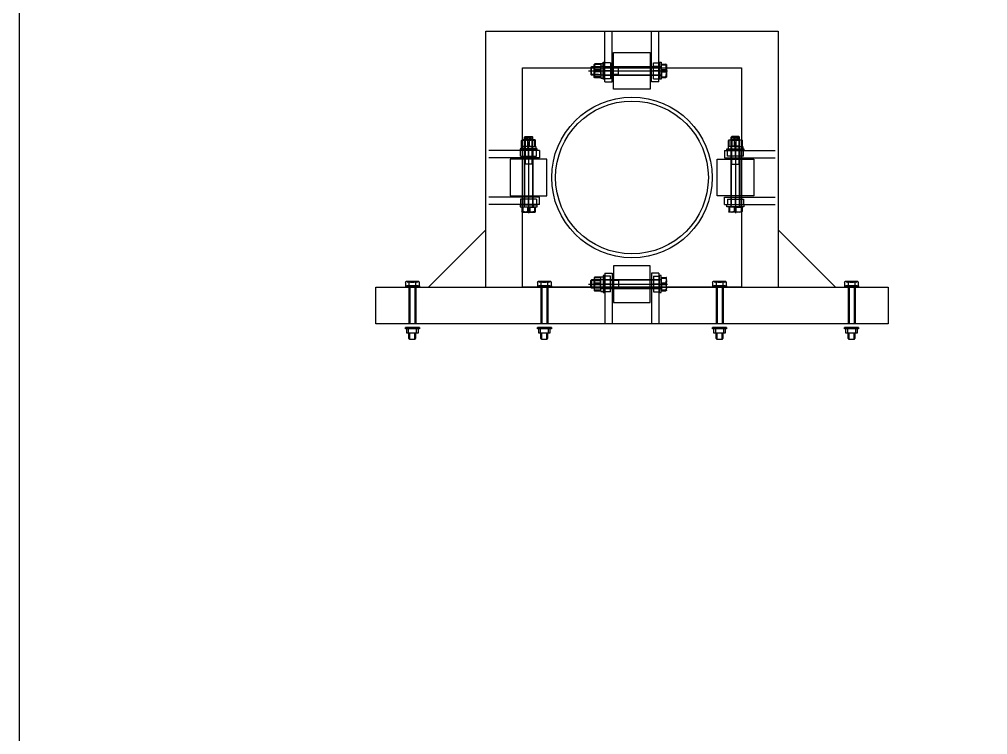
# Model space of a CAD drawing. Header units: millimetres. Extents: x -1481984 to -235402, y 1078406 to 1875046.
# Drawn here: x -1358524 to -1357203, y 1500805 to 1501781 of the extents above; entities that cross this region are included whole.
import ezdxf

# ---------------------------------------------------------------- set-up
doc = ezdxf.new("R2010")
doc.units = ezdxf.units.MM
doc.header["$LTSCALE"] = 1000
doc.layers.get('0').update_dxf_attribs({"linetype": 'CONTINUOUS'})
doc.layers.add('护桩器', color=154, linetype='CONTINUOUS')
doc.layers.add('螺栓', color=146, linetype='CONTINUOUS')

msp = doc.modelspace()

# ---------------------------------------------------------------- linework, layer by layer
msp.add_lwpolyline([(-1358524.3, 1504791.7), (-1355882.7, 1504791.7), (-1355882.7, 1499190), (-1358524.3, 1499190)], close=True)
at = {"layer": '护桩器'}
for p, q in [((-1357888.1, 1501764.4), (-1357489.1, 1501764.4)), ((-1357888.1, 1501415.4), (-1357888.1, 1501764.4)), ((-1357725.7, 1501695.3), (-1357725.7, 1501764.4)), ((-1357715.8, 1501695.3), (-1357715.8, 1501764.4)), ((-1357661.8, 1501695.3), (-1357661.8, 1501764.4)), ((-1357651.9, 1501695.3), (-1357651.9, 1501764.4)), ((-1357489.1, 1501764.4), (-1357489.1, 1501415.4)), ((-1357740.1, 1501719.2), (-1357739.3, 1501720)), ((-1357739.3, 1501720), (-1357740.1, 1501715.6)), ((-1357740.1, 1501714), (-1357740.1, 1501719.2)), ((-1357740.1, 1501719.2), (-1357739.3, 1501718.8)), ((-1357739.3, 1501718.8), (-1357740.1, 1501714)), ((-1357730.9, 1501720), (-1357739.3, 1501720)), ((-1357730.9, 1501718.8), (-1357739.3, 1501718.8)), ((-1357730.9, 1501720.4), (-1357730.9, 1501718.8)), ((-1357730.9, 1501720.4), (-1357730.9, 1501701.2)), ((-1357730.9, 1501720.4), (-1357728.1, 1501720.4)), ((-1357730.9, 1501718), (-1357730.9, 1501718.8)), ((-1357728.1, 1501722), (-1357726.1, 1501722)), ((-1357728.1, 1501698.8), (-1357728.1, 1501722)), ((-1357726.1, 1501698.8), (-1357726.1, 1501722)), ((-1357717.7, 1501721.2), (-1357726.1, 1501721.2)), ((-1357717.7, 1501721.2), (-1357717.7, 1501699.6)), ((-1357659.2, 1501721.2), (-1357651.2, 1501721.2)), ((-1357659.2, 1501699.6), (-1357659.2, 1501721.2)), ((-1357651.2, 1501722), (-1357648.8, 1501722)), ((-1357651.2, 1501722), (-1357651.2, 1501698.8)), ((-1357648.8, 1501722), (-1357648.8, 1501698.8)), ((-1357648.4, 1501718.4), (-1357648.8, 1501718.4)), ((-1357648.4, 1501711.6), (-1357648.4, 1501719.6)), ((-1357648.4, 1501719.6), (-1357642.4, 1501719.6)), ((-1357648.4, 1501718.4), (-1357642.4, 1501718.4)), ((-1357641.6, 1501715.6), (-1357642.4, 1501719.6)), ((-1357641.6, 1501719.2), (-1357642.4, 1501719.6)), ((-1357642.4, 1501718.4), (-1357641.6, 1501718.8)), ((-1357641.6, 1501713.6), (-1357642.4, 1501718.4)), ((-1357641.6, 1501718.8), (-1357641.6, 1501719.2)), ((-1357641.6, 1501718.8), (-1357641.6, 1501719.2)), ((-1357641.6, 1501718.8), (-1357641.6, 1501715.6)), ((-1357838.1, 1501714.4), (-1357539.1, 1501714.4)), ((-1357838.1, 1501415.4), (-1357838.1, 1501714.4)), ((-1357748.1, 1501710.4), (-1357640, 1501710.4)), ((-1357744.8, 1501715.2), (-1357744, 1501716)), ((-1357744.8, 1501715.2), (-1357734.5, 1501715.2)), ((-1357744.8, 1501715.2), (-1357744.8, 1501705.6)), ((-1357734.5, 1501705.6), (-1357744.8, 1501705.6)), ((-1357744.8, 1501705.6), (-1357744, 1501704.4)), ((-1357734.5, 1501716), (-1357744, 1501716)), ((-1357744, 1501704.4), (-1357744, 1501716)), ((-1357740.1, 1501716), (-1357740.1, 1501704.4)), ((-1357730.9, 1501716), (-1357740.1, 1501716)), ((-1357739.7, 1501715.2), (-1357740.1, 1501716)), ((-1357740.1, 1501715.6), (-1357739.3, 1501711.6)), ((-1357740.1, 1501704.8), (-1357740.1, 1501714)), ((-1357740.1, 1501714), (-1357739.3, 1501709.2)), ((-1357739.3, 1501711.6), (-1357740.1, 1501706.8)), ((-1357739.3, 1501709.2), (-1357740.1, 1501704.8)), ((-1357740.1, 1501706.8), (-1357739.3, 1501702)), ((-1357739.7, 1501705.6), (-1357740.1, 1501704.4)), ((-1357739.7, 1501715.2), (-1357731.7, 1501715.2)), ((-1357739.7, 1501705.6), (-1357739.7, 1501715.2)), ((-1357739.7, 1501705.6), (-1357731.7, 1501705.6)), ((-1357730.9, 1501711.6), (-1357739.3, 1501711.6)), ((-1357730.9, 1501709.2), (-1357739.3, 1501709.2)), ((-1357731.7, 1501715.2), (-1357730.9, 1501716)), ((-1357731.7, 1501715.2), (-1357731.7, 1501705.6)), ((-1357731.7, 1501705.6), (-1357730.9, 1501704.4)), ((-1357728.1, 1501716.4), (-1357730.9, 1501716.4)), ((-1357726.1, 1501716.4), (-1357728.1, 1501716.4)), ((-1357726.8, 1501716.4), (-1357650.4, 1501716.4)), ((-1357726.1, 1501716.4), (-1357717.7, 1501716.4)), ((-1357717.7, 1501710.4), (-1357726.1, 1501710.4)), ((-1357725.7, 1501716.4), (-1357717.3, 1501716.4)), ((-1357725.7, 1501710.4), (-1357717.3, 1501710.4)), ((-1357717.7, 1501715.2), (-1357706.9, 1501715.2)), ((-1357706.9, 1501705.6), (-1357717.7, 1501705.6)), ((-1357706.9, 1501704.4), (-1357706.9, 1501716)), ((-1357652, 1501716.4), (-1357660.4, 1501716.4)), ((-1357652, 1501710.4), (-1357660.4, 1501710.4)), ((-1357659.2, 1501716.4), (-1357651.2, 1501716.4)), ((-1357651.2, 1501710.4), (-1357659.2, 1501710.4)), ((-1357651.2, 1501716.4), (-1357648.8, 1501716.4)), ((-1357648.4, 1501711.6), (-1357648.4, 1501701.2)), ((-1357642.4, 1501711.6), (-1357648.4, 1501711.6)), ((-1357648.4, 1501708.8), (-1357642.4, 1501708.8)), ((-1357642.4, 1501711.6), (-1357641.6, 1501715.6)), ((-1357641.6, 1501713.6), (-1357642.4, 1501708.8)), ((-1357641.6, 1501706.8), (-1357642.4, 1501711.6)), ((-1357642.4, 1501708.8), (-1357641.6, 1501705.2)), ((-1357642.4, 1501702.4), (-1357641.6, 1501706.8)), ((-1357642.4, 1501701.2), (-1357641.6, 1501705.2)), ((-1357641.6, 1501715.6), (-1357641.6, 1501706.8)), ((-1357641.6, 1501706.8), (-1357641.6, 1501701.6)), ((-1357539.1, 1501714.4), (-1357539.1, 1501415.4)), ((-1357734.5, 1501704.4), (-1357744, 1501704.4)), ((-1357740.1, 1501704.8), (-1357739.3, 1501700.8)), ((-1357740.1, 1501701.2), (-1357740.1, 1501704.8)), ((-1357730.9, 1501704.4), (-1357740.1, 1501704.4)), ((-1357739.3, 1501702), (-1357740.1, 1501701.2)), ((-1357739.3, 1501700.8), (-1357740.1, 1501701.2)), ((-1357730.9, 1501702), (-1357739.3, 1501702)), ((-1357730.9, 1501700.8), (-1357739.3, 1501700.8)), ((-1357728.1, 1501704.4), (-1357730.9, 1501704.4)), ((-1357730.9, 1501700.8), (-1357730.9, 1501701.2)), ((-1357730.9, 1501700.8), (-1357730.9, 1501700.4)), ((-1357730.9, 1501700.4), (-1357728.1, 1501700.4)), ((-1357650.4, 1501704.4), (-1357728.4, 1501704.4)), ((-1357728.4, 1501704.4), (-1357650.4, 1501704.4)), ((-1357726.1, 1501704), (-1357728.1, 1501704)), ((-1357726.1, 1501698.8), (-1357728.1, 1501698.8)), ((-1357726.8, 1501704.4), (-1357650.4, 1501704.4)), ((-1357726.1, 1501704.4), (-1357717.7, 1501704.4)), ((-1357717.7, 1501699.6), (-1357726.1, 1501699.6)), ((-1357725.7, 1501695.3), (-1357715.8, 1501695.3)), ((-1357716.1, 1501704.4), (-1357717.7, 1501704.4)), ((-1357651.9, 1501695.3), (-1357661.8, 1501695.3)), ((-1357659.2, 1501704.4), (-1357660.8, 1501704.4)), ((-1357648.8, 1501704.4), (-1357659.2, 1501704.4)), ((-1357659.2, 1501704.4), (-1357651.2, 1501704.4)), ((-1357659.2, 1501699.6), (-1357651.2, 1501699.6)), ((-1357651.2, 1501704), (-1357648.8, 1501704)), ((-1357648.8, 1501698.8), (-1357651.2, 1501698.8)), ((-1357648.4, 1501702), (-1357648.8, 1501702)), ((-1357648.4, 1501702.4), (-1357642.4, 1501702.4)), ((-1357648.4, 1501701.2), (-1357642.4, 1501701.2)), ((-1357641.6, 1501701.6), (-1357642.4, 1501702.4)), ((-1357642.4, 1501701.2), (-1357641.6, 1501701.6)), ((-1357641.6, 1501701.6), (-1357642, 1501701.6)), ((-1357838.5, 1501616.2), (-1357839.3, 1501615.4)), ((-1357839.3, 1501615.4), (-1357834.9, 1501616.2)), ((-1357839.3, 1501607), (-1357839.3, 1501615.4)), ((-1357833.3, 1501616.2), (-1357838.5, 1501616.2)), ((-1357838.5, 1501616.2), (-1357838.1, 1501615.4)), ((-1357838.1, 1501615.4), (-1357833.3, 1501616.2)), ((-1357838.1, 1501607), (-1357838.1, 1501615.4)), ((-1357834.5, 1501620.9), (-1357835.3, 1501620.1)), ((-1357835.3, 1501610.6), (-1357835.3, 1501620.1)), ((-1357823.7, 1501620.1), (-1357835.3, 1501620.1)), ((-1357835.3, 1501616.2), (-1357823.7, 1501616.2)), ((-1357835.3, 1501607), (-1357835.3, 1501616.2)), ((-1357834.5, 1501615.8), (-1357835.3, 1501616.2)), ((-1357835.3, 1501593.8), (-1357835.3, 1501616.2)), ((-1357834.9, 1501616.2), (-1357830.9, 1501615.4)), ((-1357834.5, 1501620.9), (-1357834.5, 1501610.6)), ((-1357834.5, 1501620.9), (-1357824.9, 1501620.9)), ((-1357834.5, 1501616.2), (-1357834.5, 1501593.8)), ((-1357834.5, 1501615.8), (-1357834.5, 1501607.8)), ((-1357824.9, 1501615.8), (-1357834.5, 1501615.8)), ((-1357824.1, 1501616.2), (-1357833.3, 1501616.2)), ((-1357833.3, 1501616.2), (-1357828.5, 1501615.4)), ((-1357831.7, 1501619), (-1357832.9, 1501618.2)), ((-1357832.9, 1501618.2), (-1357832.9, 1501616.2)), ((-1357832.9, 1501616.2), (-1357831.7, 1501615.8)), ((-1357831.7, 1501619), (-1357827.3, 1501619)), ((-1357830.9, 1501618.2), (-1357831.7, 1501619)), ((-1357831.7, 1501615.8), (-1357830.9, 1501616.2)), ((-1357831.7, 1501615.8), (-1357827.3, 1501615.8)), ((-1357830.5, 1501617.4), (-1357830.9, 1501618.2)), ((-1357830.9, 1501616.2), (-1357830.5, 1501617.4)), ((-1357830.9, 1501615.4), (-1357826.1, 1501616.2)), ((-1357830.9, 1501607), (-1357830.9, 1501615.4)), ((-1357829.7, 1501613.7), (-1357829.7, 1501516.1)), ((-1357828.9, 1501617.4), (-1357828.1, 1501618.6)), ((-1357828.1, 1501616.2), (-1357828.9, 1501617.4)), ((-1357828.5, 1501615.4), (-1357824.1, 1501616.2)), ((-1357828.5, 1501607), (-1357828.5, 1501615.4)), ((-1357828.1, 1501618.6), (-1357826.5, 1501618.6)), ((-1357826.5, 1501616.2), (-1357828.1, 1501616.2)), ((-1357826.5, 1501618.6), (-1357826.1, 1501617.4)), ((-1357826.1, 1501617.4), (-1357826.5, 1501616.2)), ((-1357826.1, 1501616.2), (-1357821.3, 1501615.4)), ((-1357824.9, 1501610.6), (-1357824.9, 1501620.9)), ((-1357824.9, 1501620.9), (-1357823.7, 1501620.1)), ((-1357824.9, 1501615.8), (-1357823.7, 1501616.2)), ((-1357824.9, 1501593.8), (-1357824.9, 1501616.2)), ((-1357824.9, 1501615.8), (-1357824.9, 1501607.8)), ((-1357824.1, 1501616.2), (-1357820.1, 1501615.4)), ((-1357820.5, 1501616.2), (-1357824.1, 1501616.2)), ((-1357823.7, 1501610.6), (-1357823.7, 1501620.1)), ((-1357823.7, 1501607), (-1357823.7, 1501616.2)), ((-1357823.7, 1501593.8), (-1357823.7, 1501616.2)), ((-1357821.3, 1501615.4), (-1357820.5, 1501616.2)), ((-1357821.3, 1501607), (-1357821.3, 1501615.4)), ((-1357820.1, 1501615.4), (-1357820.5, 1501616.2)), ((-1357820.1, 1501607), (-1357820.1, 1501615.4)), ((-1357553.1, 1501616.2), (-1357557.1, 1501615.4)), ((-1357557.1, 1501615.4), (-1357556.7, 1501616.2)), ((-1357557.1, 1501607), (-1357557.1, 1501615.4)), ((-1357556.7, 1501616.2), (-1357553.1, 1501616.2)), ((-1357555.9, 1501615.4), (-1357556.7, 1501616.2)), ((-1357551.1, 1501616.2), (-1357555.9, 1501615.4)), ((-1357555.9, 1501607), (-1357555.9, 1501615.4)), ((-1357552.3, 1501620.9), (-1357553.5, 1501620.1)), ((-1357553.5, 1501610.6), (-1357553.5, 1501620.1)), ((-1357553.5, 1501620.1), (-1357541.9, 1501620.1)), ((-1357541.9, 1501616.2), (-1357553.5, 1501616.2)), ((-1357553.5, 1501607), (-1357553.5, 1501616.2)), ((-1357552.3, 1501615.8), (-1357553.5, 1501616.2)), ((-1357553.5, 1501593.8), (-1357553.5, 1501616.2)), ((-1357553.1, 1501616.2), (-1357543.9, 1501616.2)), ((-1357548.7, 1501615.4), (-1357553.1, 1501616.2)), ((-1357552.3, 1501610.6), (-1357552.3, 1501620.9)), ((-1357542.7, 1501620.9), (-1357552.3, 1501620.9)), ((-1357552.3, 1501593.8), (-1357552.3, 1501616.2)), ((-1357552.3, 1501615.8), (-1357552.3, 1501607.8)), ((-1357552.3, 1501615.8), (-1357542.7, 1501615.8)), ((-1357550.7, 1501618.6), (-1357551.1, 1501617.4)), ((-1357551.1, 1501617.4), (-1357550.7, 1501616.2)), ((-1357546.3, 1501615.4), (-1357551.1, 1501616.2)), ((-1357549.1, 1501618.6), (-1357550.7, 1501618.6)), ((-1357550.7, 1501616.2), (-1357549.1, 1501616.2)), ((-1357545.5, 1501619), (-1357549.9, 1501619)), ((-1357545.5, 1501615.8), (-1357549.9, 1501615.8)), ((-1357548.3, 1501617.4), (-1357549.1, 1501618.6)), ((-1357549.1, 1501616.2), (-1357548.3, 1501617.4)), ((-1357543.9, 1501616.2), (-1357548.7, 1501615.4)), ((-1357548.7, 1501607), (-1357548.7, 1501615.4)), ((-1357547.5, 1501613.7), (-1357547.5, 1501516.1)), ((-1357546.7, 1501617.4), (-1357546.3, 1501618.2)), ((-1357546.3, 1501616.2), (-1357546.7, 1501617.4)), ((-1357546.3, 1501618.2), (-1357545.5, 1501619)), ((-1357542.3, 1501616.2), (-1357546.3, 1501615.4)), ((-1357545.5, 1501615.8), (-1357546.3, 1501616.2)), ((-1357546.3, 1501607), (-1357546.3, 1501615.4)), ((-1357545.5, 1501619), (-1357544.3, 1501618.2)), ((-1357544.3, 1501616.2), (-1357545.5, 1501615.8)), ((-1357544.3, 1501618.2), (-1357544.3, 1501616.2)), ((-1357543.9, 1501616.2), (-1357538.7, 1501616.2)), ((-1357539.1, 1501615.4), (-1357543.9, 1501616.2)), ((-1357542.7, 1501620.9), (-1357542.7, 1501610.6)), ((-1357542.7, 1501620.9), (-1357541.9, 1501620.1)), ((-1357542.7, 1501615.8), (-1357541.9, 1501616.2)), ((-1357542.7, 1501616.2), (-1357542.7, 1501593.8)), ((-1357542.7, 1501615.8), (-1357542.7, 1501607.8)), ((-1357537.9, 1501615.4), (-1357542.3, 1501616.2)), ((-1357541.9, 1501610.6), (-1357541.9, 1501620.1)), ((-1357541.9, 1501607), (-1357541.9, 1501616.2)), ((-1357541.9, 1501593.8), (-1357541.9, 1501616.2)), ((-1357538.7, 1501616.2), (-1357539.1, 1501615.4)), ((-1357539.1, 1501607), (-1357539.1, 1501615.4)), ((-1357538.7, 1501616.2), (-1357537.9, 1501615.4)), ((-1357537.9, 1501607), (-1357537.9, 1501615.4)), ((-1357814.7, 1501601.8), (-1357883.8, 1501601.8)), ((-1357841.3, 1501604.2), (-1357841.3, 1501602.2)), ((-1357818.1, 1501604.2), (-1357841.3, 1501604.2)), ((-1357818.1, 1501602.2), (-1357841.3, 1501602.2)), ((-1357840.5, 1501593.8), (-1357840.5, 1501602.2)), ((-1357839.7, 1501607), (-1357838.1, 1501607)), ((-1357839.7, 1501607), (-1357839.7, 1501604.2)), ((-1357837.3, 1501607), (-1357838.1, 1501607)), ((-1357830.5, 1501607), (-1357837.3, 1501607)), ((-1357835.7, 1501604.2), (-1357835.7, 1501607)), ((-1357835.7, 1501602.2), (-1357835.7, 1501604.2)), ((-1357835.7, 1501602.9), (-1357835.7, 1501526.5)), ((-1357835.7, 1501602.2), (-1357835.7, 1501593.8)), ((-1357835.7, 1501601.8), (-1357835.7, 1501593.4)), ((-1357834.5, 1501607.8), (-1357835.3, 1501607)), ((-1357835.3, 1501526.5), (-1357835.3, 1501604.5)), ((-1357835.3, 1501604.5), (-1357835.3, 1501526.5)), ((-1357834.5, 1501607.8), (-1357824.9, 1501607.8)), ((-1357829.7, 1501607), (-1357830.5, 1501607)), ((-1357830.1, 1501604.2), (-1357830.5, 1501607)), ((-1357829.7, 1501607), (-1357829.3, 1501607)), ((-1357829.3, 1501604.2), (-1357829.7, 1501607)), ((-1357829.7, 1501593.8), (-1357829.7, 1501602.2)), ((-1357829.7, 1501601.8), (-1357829.7, 1501593.4)), ((-1357827.7, 1501607), (-1357829.3, 1501607)), ((-1357827.7, 1501607), (-1357820.5, 1501607)), ((-1357824.9, 1501607.8), (-1357823.7, 1501607)), ((-1357823.7, 1501604.2), (-1357823.7, 1501607)), ((-1357823.7, 1501526.5), (-1357823.7, 1501604.5)), ((-1357823.7, 1501604.5), (-1357823.7, 1501526.5)), ((-1357823.7, 1501602.9), (-1357823.7, 1501526.5)), ((-1357823.7, 1501602.2), (-1357823.7, 1501593.8)), ((-1357823.3, 1501602.2), (-1357823.3, 1501604.2)), ((-1357820.1, 1501607), (-1357820.5, 1501607)), ((-1357820.1, 1501607), (-1357819.7, 1501607)), ((-1357819.7, 1501607), (-1357819.7, 1501604.2)), ((-1357818.9, 1501593.8), (-1357818.9, 1501602.2)), ((-1357818.1, 1501602.2), (-1357818.1, 1501604.2)), ((-1357814.7, 1501601.8), (-1357814.7, 1501591.9)), ((-1357562.6, 1501601.8), (-1357493.4, 1501601.8)), ((-1357562.6, 1501601.8), (-1357562.6, 1501591.9)), ((-1357559.1, 1501602.2), (-1357559.1, 1501604.2)), ((-1357559.1, 1501604.2), (-1357535.9, 1501604.2)), ((-1357559.1, 1501602.2), (-1357535.9, 1501602.2)), ((-1357558.3, 1501593.8), (-1357558.3, 1501602.2)), ((-1357557.1, 1501607), (-1357557.5, 1501607)), ((-1357557.5, 1501607), (-1357557.5, 1501604.2)), ((-1357557.1, 1501607), (-1357556.7, 1501607)), ((-1357549.5, 1501607), (-1357556.7, 1501607)), ((-1357553.9, 1501602.2), (-1357553.9, 1501604.2)), ((-1357552.3, 1501607.8), (-1357553.5, 1501607)), ((-1357553.5, 1501604.2), (-1357553.5, 1501607)), ((-1357553.5, 1501526.5), (-1357553.5, 1501604.5)), ((-1357553.5, 1501604.5), (-1357553.5, 1501526.5)), ((-1357553.5, 1501602.9), (-1357553.5, 1501526.5)), ((-1357553.5, 1501602.2), (-1357553.5, 1501593.8)), ((-1357542.7, 1501607.8), (-1357552.3, 1501607.8)), ((-1357549.5, 1501607), (-1357547.9, 1501607)), ((-1357547.5, 1501607), (-1357547.9, 1501607)), ((-1357547.9, 1501604.2), (-1357547.5, 1501607)), ((-1357547.5, 1501607), (-1357546.7, 1501607)), ((-1357547.5, 1501593.8), (-1357547.5, 1501602.2)), ((-1357547.5, 1501601.8), (-1357547.5, 1501593.4)), ((-1357547.1, 1501604.2), (-1357546.7, 1501607)), ((-1357546.7, 1501607), (-1357539.9, 1501607)), ((-1357542.7, 1501607.8), (-1357541.9, 1501607)), ((-1357541.9, 1501526.5), (-1357541.9, 1501604.5)), ((-1357541.9, 1501604.5), (-1357541.9, 1501526.5)), ((-1357541.5, 1501604.2), (-1357541.5, 1501607)), ((-1357541.5, 1501602.2), (-1357541.5, 1501604.2)), ((-1357541.5, 1501602.9), (-1357541.5, 1501526.5)), ((-1357541.5, 1501602.2), (-1357541.5, 1501593.8)), ((-1357541.5, 1501601.8), (-1357541.5, 1501593.4)), ((-1357539.9, 1501607), (-1357539.1, 1501607)), ((-1357537.5, 1501607), (-1357539.1, 1501607)), ((-1357537.5, 1501607), (-1357537.5, 1501604.2)), ((-1357536.7, 1501593.8), (-1357536.7, 1501602.2)), ((-1357535.9, 1501604.2), (-1357535.9, 1501602.2)), ((-1357814.7, 1501591.9), (-1357883.8, 1501591.9)), ((-1357840.5, 1501593.8), (-1357818.9, 1501593.8)), ((-1357835.3, 1501592.2), (-1357835.3, 1501593.8)), ((-1357834.5, 1501593.8), (-1357834.5, 1501583)), ((-1357824.9, 1501583), (-1357824.9, 1501593.8)), ((-1357823.7, 1501592.2), (-1357823.7, 1501593.8)), ((-1357562.6, 1501591.9), (-1357493.4, 1501591.9)), ((-1357536.7, 1501593.8), (-1357558.3, 1501593.8)), ((-1357553.5, 1501592.2), (-1357553.5, 1501593.8)), ((-1357552.3, 1501583), (-1357552.3, 1501593.8)), ((-1357542.7, 1501593.8), (-1357542.7, 1501583)), ((-1357541.9, 1501592.2), (-1357541.9, 1501593.8)), ((-1357823.7, 1501583), (-1357835.3, 1501583)), ((-1357553.5, 1501583), (-1357541.9, 1501583)), ((-1357814.7, 1501537.9), (-1357883.8, 1501537.9)), ((-1357840.5, 1501535.4), (-1357840.5, 1501527.4)), ((-1357818.9, 1501535.4), (-1357840.5, 1501535.4)), ((-1357835.7, 1501528.2), (-1357835.7, 1501536.6)), ((-1357835.7, 1501535.4), (-1357835.7, 1501527.4)), ((-1357835.3, 1501535.4), (-1357835.3, 1501537)), ((-1357835.3, 1501525), (-1357835.3, 1501535.4)), ((-1357829.7, 1501528.2), (-1357829.7, 1501536.6)), ((-1357829.7, 1501527.4), (-1357829.7, 1501535.4)), ((-1357823.7, 1501535.4), (-1357823.7, 1501537)), ((-1357823.7, 1501525), (-1357823.7, 1501535.4)), ((-1357823.7, 1501535.4), (-1357823.7, 1501527.4)), ((-1357818.9, 1501535.4), (-1357818.9, 1501527.4)), ((-1357814.7, 1501528), (-1357814.7, 1501537.9)), ((-1357562.6, 1501537.9), (-1357493.4, 1501537.9)), ((-1357562.6, 1501528), (-1357562.6, 1501537.9)), ((-1357558.3, 1501535.4), (-1357558.3, 1501527.4)), ((-1357558.3, 1501535.4), (-1357536.7, 1501535.4)), ((-1357553.5, 1501535.4), (-1357553.5, 1501537)), ((-1357553.5, 1501525), (-1357553.5, 1501535.4)), ((-1357553.5, 1501535.4), (-1357553.5, 1501527.4)), ((-1357547.5, 1501528.2), (-1357547.5, 1501536.6)), ((-1357547.5, 1501527.4), (-1357547.5, 1501535.4)), ((-1357541.9, 1501535.4), (-1357541.9, 1501537)), ((-1357541.9, 1501525), (-1357541.9, 1501535.4)), ((-1357541.5, 1501528.2), (-1357541.5, 1501536.6)), ((-1357541.5, 1501535.4), (-1357541.5, 1501527.4)), ((-1357536.7, 1501535.4), (-1357536.7, 1501527.4)), ((-1357814.7, 1501528), (-1357883.8, 1501528)), ((-1357841.3, 1501527.4), (-1357841.3, 1501525)), ((-1357841.3, 1501527.4), (-1357818.1, 1501527.4)), ((-1357841.3, 1501525), (-1357818.1, 1501525)), ((-1357830.9, 1501524.6), (-1357838.9, 1501524.6)), ((-1357838.9, 1501524.6), (-1357838.9, 1501518.6)), ((-1357837.7, 1501524.6), (-1357837.7, 1501525)), ((-1357837.7, 1501524.6), (-1357837.7, 1501518.6)), ((-1357835.7, 1501527.4), (-1357835.7, 1501525)), ((-1357830.9, 1501524.6), (-1357820.5, 1501524.6)), ((-1357830.9, 1501518.6), (-1357830.9, 1501524.6)), ((-1357828.1, 1501524.6), (-1357828.1, 1501518.6)), ((-1357823.3, 1501527.4), (-1357823.3, 1501525)), ((-1357821.7, 1501524.6), (-1357821.7, 1501518.6)), ((-1357821.3, 1501524.6), (-1357821.3, 1501525)), ((-1357820.5, 1501524.6), (-1357820.5, 1501518.6)), ((-1357818.1, 1501525), (-1357818.1, 1501527.4)), ((-1357562.6, 1501528), (-1357493.4, 1501528)), ((-1357559.1, 1501525), (-1357559.1, 1501527.4)), ((-1357535.9, 1501527.4), (-1357559.1, 1501527.4)), ((-1357535.9, 1501525), (-1357559.1, 1501525)), ((-1357556.7, 1501524.6), (-1357556.7, 1501518.6)), ((-1357546.3, 1501524.6), (-1357556.7, 1501524.6)), ((-1357555.9, 1501524.6), (-1357555.9, 1501525)), ((-1357555.5, 1501524.6), (-1357555.5, 1501518.6)), ((-1357553.9, 1501527.4), (-1357553.9, 1501525)), ((-1357549.1, 1501524.6), (-1357549.1, 1501518.6)), ((-1357546.3, 1501524.6), (-1357538.3, 1501524.6)), ((-1357546.3, 1501518.6), (-1357546.3, 1501524.6)), ((-1357541.5, 1501527.4), (-1357541.5, 1501525)), ((-1357539.5, 1501524.6), (-1357539.5, 1501525)), ((-1357539.5, 1501524.6), (-1357539.5, 1501518.6)), ((-1357538.3, 1501524.6), (-1357538.3, 1501518.6)), ((-1357535.9, 1501527.4), (-1357535.9, 1501525)), ((-1357834.9, 1501517.8), (-1357838.9, 1501518.6)), ((-1357838.5, 1501517.8), (-1357838.9, 1501518.6)), ((-1357838.1, 1501517.8), (-1357838.5, 1501517.8)), ((-1357838.1, 1501517.8), (-1357838.5, 1501517.8)), ((-1357837.7, 1501518.6), (-1357838.1, 1501517.8)), ((-1357838.1, 1501517.8), (-1357834.9, 1501517.8)), ((-1357832.9, 1501517.8), (-1357837.7, 1501518.6)), ((-1357830.9, 1501518.6), (-1357834.9, 1501517.8)), ((-1357834.9, 1501517.8), (-1357826.1, 1501517.8)), ((-1357832.9, 1501517.8), (-1357828.1, 1501518.6)), ((-1357826.1, 1501517.8), (-1357830.9, 1501518.6)), ((-1357828.1, 1501518.6), (-1357824.5, 1501517.8)), ((-1357821.7, 1501518.6), (-1357826.1, 1501517.8)), ((-1357826.1, 1501517.8), (-1357820.9, 1501517.8)), ((-1357820.5, 1501518.6), (-1357824.5, 1501517.8)), ((-1357820.9, 1501517.8), (-1357821.7, 1501518.6)), ((-1357820.5, 1501518.6), (-1357820.9, 1501517.8)), ((-1357820.9, 1501517.8), (-1357820.9, 1501518.2)), ((-1357556.7, 1501518.6), (-1357552.7, 1501517.8)), ((-1357556.7, 1501518.6), (-1357556.3, 1501517.8)), ((-1357556.3, 1501517.8), (-1357555.5, 1501518.6)), ((-1357556.3, 1501517.8), (-1357556.3, 1501518.2)), ((-1357551.1, 1501517.8), (-1357556.3, 1501517.8)), ((-1357555.5, 1501518.6), (-1357551.1, 1501517.8)), ((-1357549.1, 1501518.6), (-1357552.7, 1501517.8)), ((-1357551.1, 1501517.8), (-1357546.3, 1501518.6)), ((-1357542.3, 1501517.8), (-1357551.1, 1501517.8)), ((-1357544.3, 1501517.8), (-1357549.1, 1501518.6)), ((-1357546.3, 1501518.6), (-1357542.3, 1501517.8)), ((-1357544.3, 1501517.8), (-1357539.5, 1501518.6)), ((-1357542.3, 1501517.8), (-1357538.3, 1501518.6)), ((-1357539.1, 1501517.8), (-1357542.3, 1501517.8)), ((-1357539.5, 1501518.6), (-1357539.1, 1501517.8)), ((-1357539.1, 1501517.8), (-1357538.7, 1501517.8)), ((-1357539.1, 1501517.8), (-1357538.7, 1501517.8)), ((-1357538.7, 1501517.8), (-1357538.3, 1501518.6)), ((-1357966.4, 1501415.4), (-1357888.1, 1501493.7)), ((-1357410.8, 1501415.4), (-1357489.1, 1501493.7)), ((-1357740.1, 1501425.1), (-1357739.3, 1501429.1)), ((-1357739.3, 1501429.1), (-1357740.1, 1501428.7)), ((-1357740.1, 1501428.7), (-1357740.1, 1501425.1)), ((-1357739.3, 1501427.9), (-1357740.1, 1501428.7)), ((-1357740.1, 1501423.1), (-1357739.3, 1501427.9)), ((-1357730.9, 1501429.1), (-1357739.3, 1501429.1)), ((-1357730.9, 1501427.9), (-1357739.3, 1501427.9)), ((-1357730.9, 1501429.1), (-1357730.9, 1501429.5)), ((-1357730.9, 1501429.5), (-1357728.1, 1501429.5)), ((-1357730.9, 1501429.1), (-1357730.9, 1501428.7)), ((-1357730.9, 1501409.5), (-1357730.9, 1501428.7)), ((-1357726.1, 1501431.1), (-1357728.1, 1501431.1)), ((-1357728.1, 1501431.1), (-1357728.1, 1501407.9)), ((-1357726.1, 1501431.1), (-1357726.1, 1501407.9)), ((-1357717.7, 1501430.3), (-1357726.1, 1501430.3)), ((-1357725.7, 1501434.6), (-1357725.7, 1501365.4)), ((-1357725.7, 1501434.6), (-1357715.8, 1501434.6)), ((-1357717.7, 1501408.7), (-1357717.7, 1501430.3)), ((-1357715.8, 1501434.6), (-1357715.8, 1501365.4)), ((-1357661.8, 1501434.6), (-1357661.8, 1501365.4)), ((-1357651.9, 1501434.6), (-1357661.8, 1501434.6)), ((-1357659.2, 1501430.3), (-1357651.2, 1501430.3)), ((-1357659.2, 1501430.3), (-1357659.2, 1501408.7)), ((-1357651.9, 1501434.6), (-1357651.9, 1501365.4)), ((-1357648.8, 1501431.1), (-1357651.2, 1501431.1)), ((-1357651.2, 1501407.9), (-1357651.2, 1501431.1)), ((-1357648.8, 1501407.9), (-1357648.8, 1501431.1)), ((-1357648.4, 1501427.9), (-1357648.8, 1501427.9)), ((-1357648.4, 1501428.7), (-1357642.4, 1501428.7)), ((-1357648.4, 1501418.3), (-1357648.4, 1501428.7)), ((-1357642.4, 1501428.7), (-1357641.6, 1501424.7)), ((-1357642.4, 1501428.7), (-1357641.6, 1501428.3)), ((-1357641.6, 1501428.3), (-1357642.4, 1501427.5)), ((-1357641.6, 1501428.3), (-1357642, 1501428.3)), ((-1357641.6, 1501423.1), (-1357641.6, 1501428.3)), ((-1357539.1, 1501415.4), (-1357838.1, 1501415.4)), ((-1357748.1, 1501419.5), (-1357640, 1501419.5)), ((-1357744.8, 1501424.3), (-1357744, 1501425.5)), ((-1357734.5, 1501424.3), (-1357744.8, 1501424.3)), ((-1357744.8, 1501414.7), (-1357744.8, 1501424.3)), ((-1357744.8, 1501414.7), (-1357734.5, 1501414.7)), ((-1357744.8, 1501414.7), (-1357744, 1501413.9)), ((-1357734.5, 1501425.5), (-1357744, 1501425.5)), ((-1357744, 1501425.5), (-1357744, 1501413.9)), ((-1357740.1, 1501413.9), (-1357740.1, 1501425.5)), ((-1357730.9, 1501425.5), (-1357740.1, 1501425.5)), ((-1357739.7, 1501424.3), (-1357740.1, 1501425.5)), ((-1357740.1, 1501425.1), (-1357740.1, 1501415.9)), ((-1357739.3, 1501420.7), (-1357740.1, 1501425.1)), ((-1357739.3, 1501418.3), (-1357740.1, 1501423.1)), ((-1357740.1, 1501415.9), (-1357739.3, 1501420.7)), ((-1357740.1, 1501414.3), (-1357739.3, 1501418.3)), ((-1357740.1, 1501415.9), (-1357740.1, 1501410.7)), ((-1357739.3, 1501411.1), (-1357740.1, 1501415.9)), ((-1357739.7, 1501414.7), (-1357740.1, 1501413.9)), ((-1357739.7, 1501424.3), (-1357731.7, 1501424.3)), ((-1357739.7, 1501424.3), (-1357739.7, 1501414.7)), ((-1357739.7, 1501414.7), (-1357731.7, 1501414.7)), ((-1357730.9, 1501420.7), (-1357739.3, 1501420.7)), ((-1357730.9, 1501418.3), (-1357739.3, 1501418.3)), ((-1357731.7, 1501424.3), (-1357730.9, 1501425.5)), ((-1357731.7, 1501414.7), (-1357731.7, 1501424.3)), ((-1357731.7, 1501414.7), (-1357730.9, 1501413.9)), ((-1357728.1, 1501425.5), (-1357730.9, 1501425.5)), ((-1357650.4, 1501425.5), (-1357728.4, 1501425.5)), ((-1357728.4, 1501425.5), (-1357650.4, 1501425.5)), ((-1357726.1, 1501425.9), (-1357728.1, 1501425.9)), ((-1357726.8, 1501425.5), (-1357650.4, 1501425.5)), ((-1357726.1, 1501425.5), (-1357717.7, 1501425.5)), ((-1357717.7, 1501419.5), (-1357726.1, 1501419.5)), ((-1357725.7, 1501419.5), (-1357717.3, 1501419.5)), ((-1357716.1, 1501425.5), (-1357717.7, 1501425.5)), ((-1357706.9, 1501424.3), (-1357717.7, 1501424.3)), ((-1357717.7, 1501414.7), (-1357706.9, 1501414.7)), ((-1357706.9, 1501425.5), (-1357706.9, 1501413.9)), ((-1357659.2, 1501425.5), (-1357660.8, 1501425.5)), ((-1357652, 1501419.5), (-1357660.4, 1501419.5)), ((-1357648.8, 1501425.5), (-1357659.2, 1501425.5)), ((-1357659.2, 1501425.5), (-1357651.2, 1501425.5)), ((-1357651.2, 1501419.5), (-1357659.2, 1501419.5)), ((-1357651.2, 1501425.9), (-1357648.8, 1501425.9)), ((-1357648.4, 1501427.5), (-1357642.4, 1501427.5)), ((-1357648.4, 1501421.1), (-1357642.4, 1501421.1)), ((-1357648.4, 1501418.3), (-1357648.4, 1501410.3)), ((-1357642.4, 1501418.3), (-1357648.4, 1501418.3)), ((-1357642.4, 1501427.5), (-1357641.6, 1501423.1)), ((-1357642.4, 1501421.1), (-1357641.6, 1501424.7)), ((-1357641.6, 1501423.1), (-1357642.4, 1501418.3)), ((-1357641.6, 1501416.3), (-1357642.4, 1501421.1)), ((-1357642.4, 1501418.3), (-1357641.6, 1501414.3)), ((-1357641.6, 1501416.3), (-1357642.4, 1501411.5)), ((-1357641.6, 1501414.3), (-1357641.6, 1501423.1)), ((-1357734.5, 1501413.9), (-1357744, 1501413.9)), ((-1357739.3, 1501409.9), (-1357740.1, 1501414.3)), ((-1357730.9, 1501413.9), (-1357740.1, 1501413.9)), ((-1357740.1, 1501410.7), (-1357739.3, 1501411.1)), ((-1357740.1, 1501410.7), (-1357739.3, 1501409.9)), ((-1357730.9, 1501411.1), (-1357739.3, 1501411.1)), ((-1357730.9, 1501409.9), (-1357739.3, 1501409.9)), ((-1357728.1, 1501413.5), (-1357730.9, 1501413.5)), ((-1357730.9, 1501411.9), (-1357730.9, 1501411.1)), ((-1357730.9, 1501409.5), (-1357730.9, 1501411.1)), ((-1357730.9, 1501409.5), (-1357728.1, 1501409.5)), ((-1357726.1, 1501413.5), (-1357728.1, 1501413.5)), ((-1357728.1, 1501407.9), (-1357726.1, 1501407.9)), ((-1357726.8, 1501413.5), (-1357650.4, 1501413.5)), ((-1357726.1, 1501413.5), (-1357717.7, 1501413.5)), ((-1357717.7, 1501408.7), (-1357726.1, 1501408.7)), ((-1357725.7, 1501413.5), (-1357717.3, 1501413.5)), ((-1357652, 1501413.5), (-1357660.4, 1501413.5)), ((-1357659.2, 1501413.5), (-1357651.2, 1501413.5)), ((-1357659.2, 1501408.7), (-1357651.2, 1501408.7)), ((-1357651.2, 1501413.5), (-1357648.8, 1501413.5)), ((-1357651.2, 1501407.9), (-1357648.8, 1501407.9)), ((-1357648.4, 1501411.5), (-1357648.8, 1501411.5)), ((-1357648.4, 1501411.5), (-1357642.4, 1501411.5)), ((-1357648.4, 1501410.3), (-1357642.4, 1501410.3)), ((-1357641.6, 1501414.3), (-1357642.4, 1501410.3)), ((-1357642.4, 1501411.5), (-1357641.6, 1501411.1)), ((-1357641.6, 1501410.7), (-1357642.4, 1501410.3)), ((-1357641.6, 1501411.1), (-1357641.6, 1501414.3)), ((-1357641.6, 1501411.1), (-1357641.6, 1501410.7)), ((-1357641.6, 1501411.1), (-1357641.6, 1501410.7)), ((-1357489.1, 1501365.4), (-1357888.1, 1501365.4))]:
    msp.add_line(p, q, dxfattribs=at)
for points in [[(-1357713.8, 1501685.5), (-1357713.8, 1501735.5), (-1357663.8, 1501735.5), (-1357663.8, 1501685.5)], [(-1357804.8, 1501589.9), (-1357854.8, 1501589.9), (-1357854.8, 1501539.9), (-1357804.8, 1501539.9)], [(-1357572.4, 1501589.9), (-1357522.4, 1501589.9), (-1357522.4, 1501539.9), (-1357572.4, 1501539.9)], [(-1357713.8, 1501444.4), (-1357713.8, 1501394.4), (-1357663.8, 1501394.4), (-1357663.8, 1501444.4)], [(-1358038.1, 1501415.4), (-1357339.1, 1501415.4), (-1357339.1, 1501365.4), (-1358038.1, 1501365.4)]]:
    msp.add_lwpolyline(points, close=True, dxfattribs=at)
at = {"layer": '护桩器', "color": 1}
for radius in [109.5, 104.2]:
    msp.add_circle((-1357688.6, 1501564.9), radius, dxfattribs=at)
at = {"layer": '螺栓'}
for p, q in [((-1357997.7, 1501421.8), (-1357996.7, 1501422.8)), ((-1357997.7, 1501421.8), (-1357997.7, 1501415.4)), ((-1357979.5, 1501422.8), (-1357996.7, 1501422.8)), ((-1357978.5, 1501421.8), (-1357979.5, 1501422.8)), ((-1357978.5, 1501417), (-1357978.5, 1501421.8)), ((-1357817.7, 1501421.8, 0), (-1357816.7, 1501422.8, 0)), ((-1357817.7, 1501421.8, 0), (-1357817.7, 1501415.4, 0)), ((-1357799.5, 1501422.8, 0), (-1357816.7, 1501422.8, 0)), ((-1357798.5, 1501421.8, 0), (-1357799.5, 1501422.8, 0)), ((-1357798.5, 1501417, 0), (-1357798.5, 1501421.8, 0)), ((-1357578.7, 1501421.8), (-1357577.7, 1501422.8)), ((-1357578.7, 1501421.8), (-1357578.7, 1501415.4)), ((-1357560.5, 1501422.8), (-1357577.7, 1501422.8)), ((-1357559.5, 1501421.8), (-1357560.5, 1501422.8)), ((-1357559.5, 1501417), (-1357559.5, 1501421.8)), ((-1357398.7, 1501421.8), (-1357397.7, 1501422.8)), ((-1357398.7, 1501421.8), (-1357398.7, 1501415.4)), ((-1357380.5, 1501422.8), (-1357397.7, 1501422.8)), ((-1357379.5, 1501421.8), (-1357380.5, 1501422.8)), ((-1357379.5, 1501417), (-1357379.5, 1501421.8)), ((-1357997.7, 1501358.5), (-1357997.7, 1501360.4)), ((-1357978.5, 1501360.4), (-1357997.7, 1501360.4)), ((-1357978.5, 1501358.5), (-1357997.7, 1501358.5)), ((-1357995.8, 1501352.7), (-1357995.8, 1501358.5)), ((-1357980.5, 1501352.7), (-1357995.8, 1501352.7)), ((-1357993.3, 1501352.7), (-1357993.3, 1501358.5)), ((-1357992.9, 1501345.6), (-1357992.9, 1501352.7)), ((-1357991.5, 1501344.1), (-1357991.5, 1501352.7)), ((-1357984.7, 1501344.1), (-1357984.7, 1501352.7)), ((-1357983.3, 1501345.6), (-1357983.3, 1501352.7)), ((-1357982.9, 1501358.5), (-1357982.9, 1501352.7)), ((-1357980.5, 1501358.5), (-1357980.5, 1501352.7)), ((-1357978.5, 1501360.4), (-1357978.5, 1501358.5)), ((-1357817.7, 1501358.5, 0), (-1357817.7, 1501360.4, 0)), ((-1357798.5, 1501360.4, 0), (-1357817.7, 1501360.4, 0)), ((-1357798.5, 1501358.5, 0), (-1357817.7, 1501358.5, 0)), ((-1357815.8, 1501352.7, 0), (-1357815.8, 1501358.5, 0)), ((-1357800.5, 1501352.7, 0), (-1357815.8, 1501352.7, 0)), ((-1357813.3, 1501352.7, 0), (-1357813.3, 1501358.5, 0)), ((-1357812.9, 1501345.6, 0), (-1357812.9, 1501352.7, 0)), ((-1357811.5, 1501344.1, 0), (-1357811.5, 1501352.7, 0)), ((-1357804.7, 1501344.1, 0), (-1357804.7, 1501352.7, 0)), ((-1357803.3, 1501345.6, 0), (-1357803.3, 1501352.7, 0)), ((-1357802.9, 1501358.5, 0), (-1357802.9, 1501352.7, 0)), ((-1357800.5, 1501358.5, 0), (-1357800.5, 1501352.7, 0)), ((-1357798.5, 1501360.4, 0), (-1357798.5, 1501358.5, 0)), ((-1357578.7, 1501358.5), (-1357578.7, 1501360.4)), ((-1357559.5, 1501360.4), (-1357578.7, 1501360.4)), ((-1357559.5, 1501358.5), (-1357578.7, 1501358.5)), ((-1357576.8, 1501352.7), (-1357576.8, 1501358.5)), ((-1357561.5, 1501352.7), (-1357576.8, 1501352.7)), ((-1357574.3, 1501352.7), (-1357574.3, 1501358.5)), ((-1357573.9, 1501345.6), (-1357573.9, 1501352.7)), ((-1357572.5, 1501344.1), (-1357572.5, 1501352.7)), ((-1357565.7, 1501344.1), (-1357565.7, 1501352.7)), ((-1357564.3, 1501345.6), (-1357564.3, 1501352.7)), ((-1357563.9, 1501358.5), (-1357563.9, 1501352.7)), ((-1357561.5, 1501358.5), (-1357561.5, 1501352.7)), ((-1357559.5, 1501360.4), (-1357559.5, 1501358.5)), ((-1357398.7, 1501358.5), (-1357398.7, 1501360.4)), ((-1357379.5, 1501360.4), (-1357398.7, 1501360.4)), ((-1357379.5, 1501358.5), (-1357398.7, 1501358.5)), ((-1357396.8, 1501352.7), (-1357396.8, 1501358.5)), ((-1357381.5, 1501352.7), (-1357396.8, 1501352.7)), ((-1357394.3, 1501352.7), (-1357394.3, 1501358.5)), ((-1357393.9, 1501345.6), (-1357393.9, 1501352.7)), ((-1357392.5, 1501344.1), (-1357392.5, 1501352.7)), ((-1357385.7, 1501344.1), (-1357385.7, 1501352.7)), ((-1357384.3, 1501345.6), (-1357384.3, 1501352.7)), ((-1357383.9, 1501358.5), (-1357383.9, 1501352.7)), ((-1357381.5, 1501358.5), (-1357381.5, 1501352.7)), ((-1357379.5, 1501360.4), (-1357379.5, 1501358.5)), ((-1357991.5, 1501344.1), (-1357992.9, 1501345.6)), ((-1357984.7, 1501344.1), (-1357991.5, 1501344.1)), ((-1357984.7, 1501344.1), (-1357983.3, 1501345.6)), ((-1357811.5, 1501344.1, 0), (-1357812.9, 1501345.6, 0)), ((-1357804.7, 1501344.1, 0), (-1357811.5, 1501344.1, 0)), ((-1357804.7, 1501344.1, 0), (-1357803.3, 1501345.6, 0)), ((-1357572.5, 1501344.1), (-1357573.9, 1501345.6)), ((-1357565.7, 1501344.1), (-1357572.5, 1501344.1)), ((-1357565.7, 1501344.1), (-1357564.3, 1501345.6)), ((-1357392.5, 1501344.1), (-1357393.9, 1501345.6)), ((-1357385.7, 1501344.1), (-1357392.5, 1501344.1)), ((-1357385.7, 1501344.1), (-1357384.3, 1501345.6))]:
    msp.add_line(p, q, dxfattribs=at)
for points in [[(-1357997.7, 1501417), (-1357978.5, 1501417), (-1357978.5, 1501415.4), (-1357997.7, 1501415.4)], [(-1357980.5, 1501417), (-1357995.8, 1501417)], [(-1357995.3, 1501422.8), (-1357980.9, 1501422.8)], [(-1357992.9, 1501422.8), (-1357992.9, 1501417)], [(-1357992.9, 1501417), (-1357992.9, 1501365.4)], [(-1357991.5, 1501417), (-1357991.5, 1501365.4)], [(-1357984.7, 1501417), (-1357984.7, 1501365.4)], [(-1357983.3, 1501417), (-1357983.3, 1501422.8)], [(-1357983.3, 1501417), (-1357983.3, 1501365.4)], [(-1357578.7, 1501417), (-1357559.5, 1501417), (-1357559.5, 1501415.4), (-1357578.7, 1501415.4)], [(-1357561.5, 1501417), (-1357576.8, 1501417)], [(-1357576.3, 1501422.8), (-1357561.9, 1501422.8)], [(-1357573.9, 1501422.8), (-1357573.9, 1501417)], [(-1357573.9, 1501417), (-1357573.9, 1501365.4)], [(-1357572.5, 1501417), (-1357572.5, 1501365.4)], [(-1357565.7, 1501417), (-1357565.7, 1501365.4)], [(-1357564.3, 1501417), (-1357564.3, 1501422.8)], [(-1357564.3, 1501417), (-1357564.3, 1501365.4)], [(-1357398.7, 1501417), (-1357379.5, 1501417), (-1357379.5, 1501415.4), (-1357398.7, 1501415.4)], [(-1357381.5, 1501417), (-1357396.8, 1501417)], [(-1357396.3, 1501422.8), (-1357381.9, 1501422.8)], [(-1357393.9, 1501422.8), (-1357393.9, 1501417)], [(-1357393.9, 1501417), (-1357393.9, 1501365.4)], [(-1357392.5, 1501417), (-1357392.5, 1501365.4)], [(-1357385.7, 1501417), (-1357385.7, 1501365.4)], [(-1357384.3, 1501417), (-1357384.3, 1501422.8)], [(-1357384.3, 1501417), (-1357384.3, 1501365.4)]]:
    msp.add_lwpolyline(points, dxfattribs=at)
at = {"layer": '螺栓', "elevation": 0}
for points in [[(-1357817.7, 1501417), (-1357798.5, 1501417), (-1357798.5, 1501415.4), (-1357817.7, 1501415.4)], [(-1357800.5, 1501417), (-1357815.8, 1501417)], [(-1357815.3, 1501422.8), (-1357800.9, 1501422.8)], [(-1357812.9, 1501422.8), (-1357812.9, 1501417)], [(-1357812.9, 1501417), (-1357812.9, 1501365.4)], [(-1357811.5, 1501417), (-1357811.5, 1501365.4)], [(-1357804.7, 1501417), (-1357804.7, 1501365.4)], [(-1357803.3, 1501417), (-1357803.3, 1501422.8)], [(-1357803.3, 1501417), (-1357803.3, 1501365.4)]]:
    msp.add_lwpolyline(points, dxfattribs=at)
at = {"layer": '螺栓'}
for points in [[(-1357995.5, 1501422.6), (-1357994.6, 1501422.1), (-1357993.7, 1501422.2), (-1357992.9, 1501422.7)], [(-1357992.9, 1501422.8), (-1357989.8, 1501421.7), (-1357986.4, 1501421.7), (-1357983.3, 1501422.8)], [(-1357983.3, 1501422.7), (-1357982.5, 1501422.2), (-1357981.6, 1501422.1), (-1357980.7, 1501422.6)], [(-1357815.5, 1501422.6, 0), (-1357814.6, 1501422.1, 0), (-1357813.7, 1501422.2, 0), (-1357812.9, 1501422.7, 0)], [(-1357812.9, 1501422.8, 0), (-1357809.8, 1501421.7, 0), (-1357806.4, 1501421.7, 0), (-1357803.3, 1501422.8, 0)], [(-1357803.3, 1501422.7, 0), (-1357802.5, 1501422.2, 0), (-1357801.6, 1501422.1, 0), (-1357800.7, 1501422.6, 0)], [(-1357576.5, 1501422.6), (-1357575.6, 1501422.1), (-1357574.7, 1501422.2), (-1357573.9, 1501422.7)], [(-1357573.9, 1501422.8), (-1357570.8, 1501421.7), (-1357567.4, 1501421.7), (-1357564.3, 1501422.8)], [(-1357564.3, 1501422.7), (-1357563.5, 1501422.2), (-1357562.6, 1501422.1), (-1357561.7, 1501422.6)], [(-1357396.5, 1501422.6), (-1357395.6, 1501422.1), (-1357394.7, 1501422.2), (-1357393.9, 1501422.7)], [(-1357393.9, 1501422.8), (-1357390.8, 1501421.7), (-1357387.4, 1501421.7), (-1357384.3, 1501422.8)], [(-1357384.3, 1501422.7), (-1357383.5, 1501422.2), (-1357382.6, 1501422.1), (-1357381.7, 1501422.6)]]:
    msp.add_open_spline(points, degree=3, dxfattribs=at)

doc.saveas('drawing.dxf')
